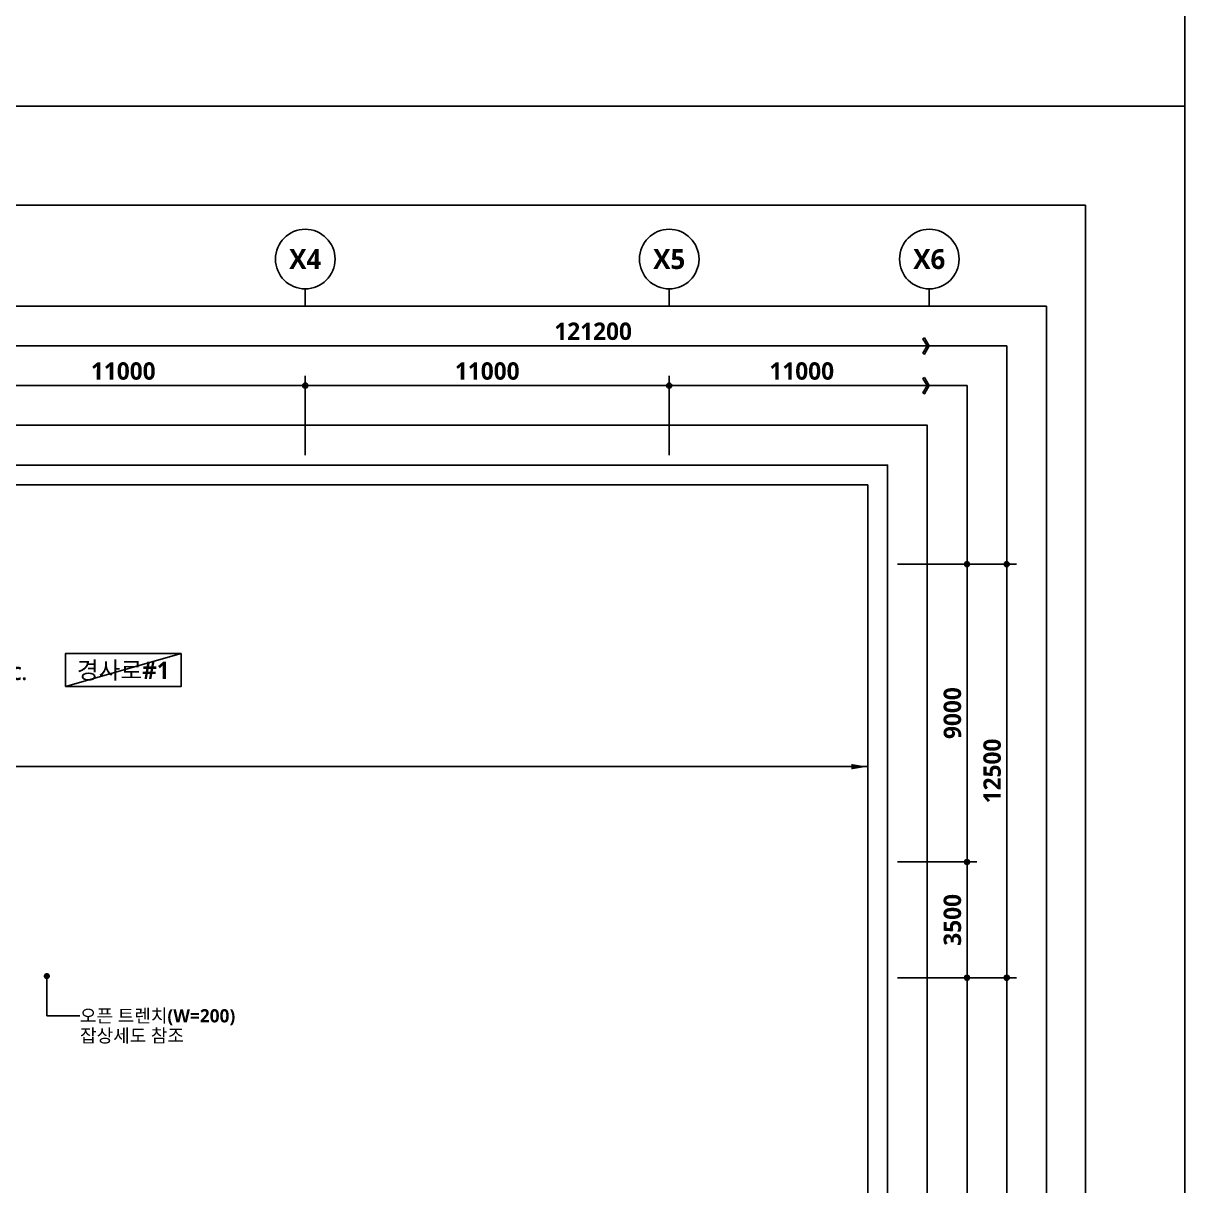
# Model space of a CAD drawing. Header units: millimetres. Extents: x -63924 to 190228206, y 0 to 456875599.
# Drawn here: x 53998 to 89100, y 345362 to 380504 of the extents above; entities that cross this region are included whole.
import ezdxf
from ezdxf.enums import TextEntityAlignment as Align

# ---------------------------------------------------------------- set-up
doc = ezdxf.new("R2010")
doc.units = ezdxf.units.MM
doc.header["$LTSCALE"] = 150
doc.header["$MEASUREMENT"] = 0
doc.header["$PDSIZE"] = -10
doc.layers.get('0').update_dxf_attribs({"linetype": 'CONTINUOUS'})
doc.layers.get('Defpoints').update_dxf_attribs({"color": 153, "linetype": 'CONTINUOUS'})
for name, color, linetype in [('A-ANNO-DIM', 4, 'CONTINUOUS'), ('A-ANNO-GRA1', 7, 'CONTINUOUS'), ('A-ANNO-LEAD', 4, 'CONTINUOUS'), ('A-ANNO-TEXT1', 7, 'CONTINUOUS'), ('A-ANNO-TEXT2', 3, 'CONTINUOUS'), ('A-ST-AXIS-BUB', 7, 'CONTINUOUS'), ('A-ST-AXIS-DIM', 7, 'CONTINUOUS')]:
    doc.layers.add(name, color=color, linetype=linetype)
for name, color, linetype, plot in [('Defpoint', 161, 'CONTINUOUS', False), ('G(그리드1)', 185, 'CONTINUOUS', False), ('G(그리드2)', 235, 'CONTINUOUS', False)]:
    doc.layers.add(name, color=color, linetype=linetype, plot=plot)
doc.styles.add('2020음성 1차', font='')
doc.styles.add('SH_대대리576', font='')
doc.styles.add('SH_진천_나눔', font='')
doc.styles.get('2020음성 1차').set_extended_font_data('NanumGothic', bold=True)
doc.styles.get('SH_대대리576').set_extended_font_data('NanumGothic', bold=True)
doc.styles.get('SH_진천_나눔').set_extended_font_data('NanumGothic', bold=True)
doc.dimstyles.new('SHP 300', dxfattribs={"dimscale": 150, "dimtxt": 3.5, "dimasz": 1, "dimexe": 2, "dimexo": 2, "dimgap": 1, "dimtad": 1, "dimdec": 0, "dimzin": 0, "dimdsep": 46, "dimtxsty": 'SH_대대리576', "dimblk": 'DIMDOT', "dimcen": 0.09, "dimclrt": 3, "dimadec": 0, "dimazin": 1, "dimtfac": 1, "dimtdec": 0, "dimtix": 1, "dimtmove": 2, "dimatfit": 0, "dimldrblk": 'DIMDOT', "dimfxl": 1, "dimtolj": 1, "dimtzin": 0, "dimarcsym": 0})

# ---------------------------------------------------------------- blocks, each defined once
blk = doc.blocks.new('A-ST-AXIS-BUB-1')
at = {"layer": 'A-ST-AXIS-BUB'}
blk.add_line((0, 350), (0, 0), dxfattribs=at)
blk.add_circle((0, 950), 600, dxfattribs=at)
blk = doc.blocks.new('DIMDOT')
at = {"color": 0}
blk.add_line((-2, 0), (2, 0), dxfattribs=at)
for radius in [0.5, 0.25]:
    blk.add_circle((0, 0), radius, dxfattribs=at)
blk = doc.blocks.new('*D70')
at = {"layer": 'A-ST-AXIS-DIM', "color": 0, "lineweight": -2, "transparency": 16777216}
for p, q in [((51520, 367450), (51520, 369850)), ((62520, 367450), (62520, 369850)), ((62370, 369550), (51670, 369550))]:
    blk.add_line(p, q, dxfattribs=at)
at = {"layer": 'Defpoints', "color": 0, "transparency": 16777216}
for p in [(51520, 369550), (51520, 367150), (62520, 367150)]:
    blk.add_point(p, dxfattribs=at)
at = {"layer": 'A-ST-AXIS-DIM', "color": 0, "linetype": 'ByBlock', "lineweight": -2, "transparency": 16777216, "xscale": 150, "yscale": 150, "zscale": 150, "rotation": 180}
blk.add_blockref('DIMDOT', (51520, 369550), dxfattribs=at)
at = {"layer": 'A-ST-AXIS-DIM', "color": 0, "linetype": 'ByBlock', "lineweight": -2, "transparency": 16777216, "xscale": 150, "yscale": 150, "zscale": 150}
blk.add_blockref('DIMDOT', (62520, 369550), dxfattribs=at)
at = {"layer": 'A-ST-AXIS-DIM', "color": 3, "transparency": 16777216, "insert": (57020, 369988), "char_height": 525, "attachment_point": 5, "style": 'SH_대대리576'}
blk.add_mtext('\\A1;11000', dxfattribs=at)
blk = doc.blocks.new('*D71')
at = {"layer": 'A-ST-AXIS-DIM', "color": 0, "lineweight": -2, "transparency": 16777216}
for p, q in [((62520, 367450), (62520, 369850)), ((73520, 367450), (73520, 369850)), ((62670, 369550), (73370, 369550))]:
    blk.add_line(p, q, dxfattribs=at)
at = {"layer": 'Defpoints', "color": 0, "transparency": 16777216}
for p in [(73520, 369550), (62520, 367150), (73520, 367150)]:
    blk.add_point(p, dxfattribs=at)
at = {"layer": 'A-ST-AXIS-DIM', "color": 0, "linetype": 'ByBlock', "lineweight": -2, "transparency": 16777216, "xscale": 150, "yscale": 150, "zscale": 150, "rotation": 180}
blk.add_blockref('DIMDOT', (62520, 369550), dxfattribs=at)
at = {"layer": 'A-ST-AXIS-DIM', "color": 0, "linetype": 'ByBlock', "lineweight": -2, "transparency": 16777216, "xscale": 150, "yscale": 150, "zscale": 150}
blk.add_blockref('DIMDOT', (73520, 369550), dxfattribs=at)
at = {"layer": 'A-ST-AXIS-DIM', "color": 3, "transparency": 16777216, "insert": (68020, 369988), "char_height": 525, "attachment_point": 5, "style": 'SH_대대리576'}
blk.add_mtext('\\A1;11000', dxfattribs=at)
blk = doc.blocks.new('*D919')
at = {"layer": 'A-ST-AXIS-DIM', "color": 0, "lineweight": -2, "transparency": 16777216}
for p, q in [((80420, 351650), (84020, 351650)), ((83720, 336500), (83720, 351500)), ((80420, 336350), (84020, 336350))]:
    blk.add_line(p, q, dxfattribs=at)
at = {"layer": 'Defpoints', "color": 0, "transparency": 16777216}
for p in [(80120, 351650), (83720, 351650), (80120, 336350)]:
    blk.add_point(p, dxfattribs=at)
at = {"layer": 'A-ST-AXIS-DIM', "color": 0, "linetype": 'ByBlock', "lineweight": -2, "transparency": 16777216, "xscale": 150, "yscale": 150, "zscale": 150}
for p, rotation in [((83720, 351650), 90), ((83720, 336350), 270)]:
    blk.add_blockref('DIMDOT', p, dxfattribs=dict(at, rotation=rotation))
at = {"layer": 'A-ST-AXIS-DIM', "color": 3, "transparency": 16777216, "insert": (83280.28054, 344000), "char_height": 525, "attachment_point": 5, "rotation": 90, "style": 'SH_대대리576'}
blk.add_mtext('\\A1;15300', dxfattribs=at)
blk = doc.blocks.new('*D920')
at = {"layer": 'A-ST-AXIS-DIM', "color": 0, "lineweight": -2, "transparency": 16777216}
for p, q in [((80420, 364150), (84020, 364150)), ((83720, 364000), (83720, 351800)), ((80420, 351650), (84020, 351650))]:
    blk.add_line(p, q, dxfattribs=at)
at = {"layer": 'Defpoints', "color": 0, "transparency": 16777216}
for p in [(80120, 364150), (80120, 351650), (83720, 351650)]:
    blk.add_point(p, dxfattribs=at)
at = {"layer": 'A-ST-AXIS-DIM', "color": 0, "linetype": 'ByBlock', "lineweight": -2, "transparency": 16777216, "xscale": 150, "yscale": 150, "zscale": 150}
for p, rotation in [((83720, 364150), 90), ((83720, 351650), 270)]:
    blk.add_blockref('DIMDOT', p, dxfattribs=dict(at, rotation=rotation))
at = {"layer": 'A-ST-AXIS-DIM', "color": 3, "transparency": 16777216, "insert": (83281, 357900), "char_height": 525, "attachment_point": 5, "rotation": 90, "style": 'SH_대대리576'}
blk.add_mtext('\\A1;12500', dxfattribs=at)
blk = doc.blocks.new('*D927')
at = {"layer": 'A-ST-AXIS-DIM', "color": 0, "lineweight": -2, "transparency": 16777216}
for p, q in [((80420, 364150), (82820, 364150)), ((82520, 364000), (82520, 355300)), ((80420, 355150), (82820, 355150))]:
    blk.add_line(p, q, dxfattribs=at)
at = {"layer": 'Defpoints', "color": 0, "transparency": 16777216}
for p in [(80120, 364150), (80120, 355150), (82520, 355150)]:
    blk.add_point(p, dxfattribs=at)
at = {"layer": 'A-ST-AXIS-DIM', "color": 0, "linetype": 'ByBlock', "lineweight": -2, "transparency": 16777216, "xscale": 150, "yscale": 150, "zscale": 150}
for p, rotation in [((82520, 364150), 90), ((82520, 355150), 270)]:
    blk.add_blockref('DIMDOT', p, dxfattribs=dict(at, rotation=rotation))
at = {"layer": 'A-ST-AXIS-DIM', "color": 3, "transparency": 16777216, "insert": (82080.28054, 359650), "char_height": 525, "attachment_point": 5, "rotation": 90, "style": 'SH_대대리576'}
blk.add_mtext('\\A1;9000', dxfattribs=at)
blk = doc.blocks.new('*D928')
at = {"layer": 'A-ST-AXIS-DIM', "color": 0, "lineweight": -2, "transparency": 16777216}
for p, q in [((80420, 355150), (82820, 355150)), ((82520, 351800), (82520, 355000)), ((80420, 351650), (82820, 351650))]:
    blk.add_line(p, q, dxfattribs=at)
at = {"layer": 'Defpoints', "color": 0, "transparency": 16777216}
for p in [(80120, 355150), (82520, 355150), (80120, 351650)]:
    blk.add_point(p, dxfattribs=at)
at = {"layer": 'A-ST-AXIS-DIM', "color": 0, "linetype": 'ByBlock', "lineweight": -2, "transparency": 16777216, "xscale": 150, "yscale": 150, "zscale": 150}
for p, rotation in [((82520, 355150), 90), ((82520, 351650), 270)]:
    blk.add_blockref('DIMDOT', p, dxfattribs=dict(at, rotation=rotation))
at = {"layer": 'A-ST-AXIS-DIM', "color": 3, "transparency": 16777216, "insert": (82080.28054, 353400), "char_height": 525, "attachment_point": 5, "rotation": 90, "style": 'SH_대대리576'}
blk.add_mtext('\\A1;3500', dxfattribs=at)

msp = doc.modelspace()

# ---------------------------------------------------------------- linework, layer by layer
at = {"layer": 'A-ANNO-DIM'}
msp.add_line((79520, 358031.2), (27070, 358031.2), dxfattribs=at)
at = {"layer": 'A-ANNO-GRA1'}
msp.add_lwpolyline([(55270, 360450), (58770, 360450), (58770, 361450), (55270, 361450)], close=True, dxfattribs=at)
at = {"layer": 'A-ANNO-LEAD'}
msp.add_lwpolyline([(79520, 358031.2, 0, 166.7, 0), (79020, 358031.2, 0, 0, 0)], format="xyseb", dxfattribs=at)
at = {"layer": 'A-ANNO-LEAD', "const_width": 93.8}
msp.add_lwpolyline([(54710.4, 351746.4, -1), (54710.4, 351652.7, -1)], format="xyb", close=True, dxfattribs=at)
at = {"layer": 'A-ANNO-LEAD'}
msp.add_lwpolyline([(54710.4, 351699.5), (54710.4, 350499.5), (55710.4, 350499.5)], dxfattribs=at)
at = {"layer": 'A-ST-AXIS-DIM'}
for p, q in [((81314.3, 370750), (14070, 370750)), ((73520, 367450), (73520, 369850)), ((81380, 369550), (73670, 369550))]:
    msp.add_line(p, q, dxfattribs=at)
at = {"layer": 'A-ST-AXIS-DIM', "linetype": 'Continuous'}
for points in [[(81236.6, 370994.6), (81187.7, 370965.9), (81314.3, 370750), (81187.6, 370534), (81236.6, 370505.4), (81380, 370750)], [(81236.6, 369794.6), (81187.7, 369765.9), (81314.3, 369550), (81187.6, 369334), (81236.6, 369305.4), (81380, 369550)]]:
    msp.add_lwpolyline(points, close=True, dxfattribs=at)
at = {"layer": 'Defpoint'}
msp.add_line((58770, 361450), (55270, 360450), dxfattribs=at)
for points in [[(0, 378000), (89100, 378000), (89100, 504000), (0, 504000)], [(0, 252000), (89100, 252000), (89100, 378000), (0, 378000)], [(3000, 375000), (86100, 375000), (86100, 268500), (3000, 268500)]]:
    msp.add_lwpolyline(points, close=True, dxfattribs=at)
at = {"layer": 'G(그리드1)'}
for points in [[(6120, 371950), (84920, 371950), (84920, 270550), (6120, 270550)], [(7320, 370750), (83720, 370750), (83720, 272750), (7320, 272750)], [(8520, 369550), (82520, 369550), (82520, 273950), (8520, 273950)], [(9720, 368350), (81320, 368350), (81320, 275150), (9720, 275150)], [(10920, 367150), (80120, 367150), (80120, 276350), (10920, 276350)]]:
    msp.add_lwpolyline(points, close=True, dxfattribs=at)
at = {"layer": 'G(그리드2)'}
msp.add_lwpolyline([(11520, 366550), (79520, 366550), (79520, 276950), (11520, 276950)], close=True, dxfattribs=at)

# ---------------------------------------------------------------- block references
at = {"layer": 'A-ST-AXIS-BUB', "xscale": 1.5, "yscale": 1.5, "zscale": 1.5}
for p in [(62520, 371950), (73520, 371950), (81380, 371950)]:
    msp.add_blockref('A-ST-AXIS-BUB-1', p, dxfattribs=at)
at = {"layer": 'A-ST-AXIS-DIM', "xscale": 150, "yscale": 150, "zscale": 150, "rotation": 180}
msp.add_blockref('DIMDOT', (73520, 369550), dxfattribs=at)

# ---------------------------------------------------------------- texts
at = {"layer": 'A-ANNO-TEXT1', "style": 'SH_대대리576'}
for s, p in [('X4', (62520, 373375)), ('X5', (73520, 373375)), ('X6', (81380, 373375))]:
    msp.add_text(s, height=600, dxfattribs=at).set_placement(p, align=Align.MIDDLE_CENTER)
at = {"layer": 'A-ANNO-TEXT1', "style": '2020음성 1차'}
msp.add_text('THK 150무근CONC.', height=400, dxfattribs=at).set_placement((49372.4, 360650))
for s, p in [('오픈 트렌치(W=200)', (55710.4, 350499.5)), ('잡상세도 참조', (55710.4, 349899.5))]:
    msp.add_text(s, height=400, dxfattribs=at).set_placement(p, align=Align.MIDDLE_LEFT)
at = {"layer": 'A-ANNO-TEXT2', "style": 'SH_진천_나눔'}
msp.add_text('경사로#1', height=525, dxfattribs=at).set_placement((57020, 360950), align=Align.MIDDLE)
at = {"layer": 'A-ST-AXIS-DIM', "color": 3, "char_height": 525, "attachment_point": 5, "style": 'SH_대대리576'}
for s, insert in [('\\A1;121200', (71220, 371189.7)), ('\\A1;11000', (77525, 369987.9))]:
    msp.add_mtext(s, dxfattribs=dict(at, insert=insert))

# ---------------------------------------------------------------- dimensions: what is measured, and where the dimension line sits
at = {"layer": 'A-ST-AXIS-DIM'}
for base, p1, p2, angle, picture, middle in [((51520, 369550), (62520, 367150), (51520, 367150), 0, '*D70', (57020, 369987.9)), ((73520, 369550), (62520, 367150), (73520, 367150), 180, '*D71', (68020, 369987.9)), ((83720, 351650), (80120, 364150), (80120, 351650), 90, '*D920', (83280.7, 357900)), ((82520, 355150), (80120, 364150), (80120, 355150), 90, '*D927', (82080.3, 359650)), ((82520, 355150), (80120, 351650), (80120, 355150), 270, '*D928', (82080.3, 353400)), ((83720, 351650), (80120, 336350), (80120, 351650), 270, '*D919', (83280.3, 344000))]:
    dim = msp.add_linear_dim(base=base, p1=p1, p2=p2, angle=angle, dimstyle='SHP 300', override={"dimtxsty": 'SH_대대리576', "dimldrblk": 'DIMDOT'}, dxfattribs=at)
    dim.commit()
    dim.dimension.update_dxf_attribs({"geometry": picture, "text_midpoint": middle})

doc.saveas('drawing.dxf')
